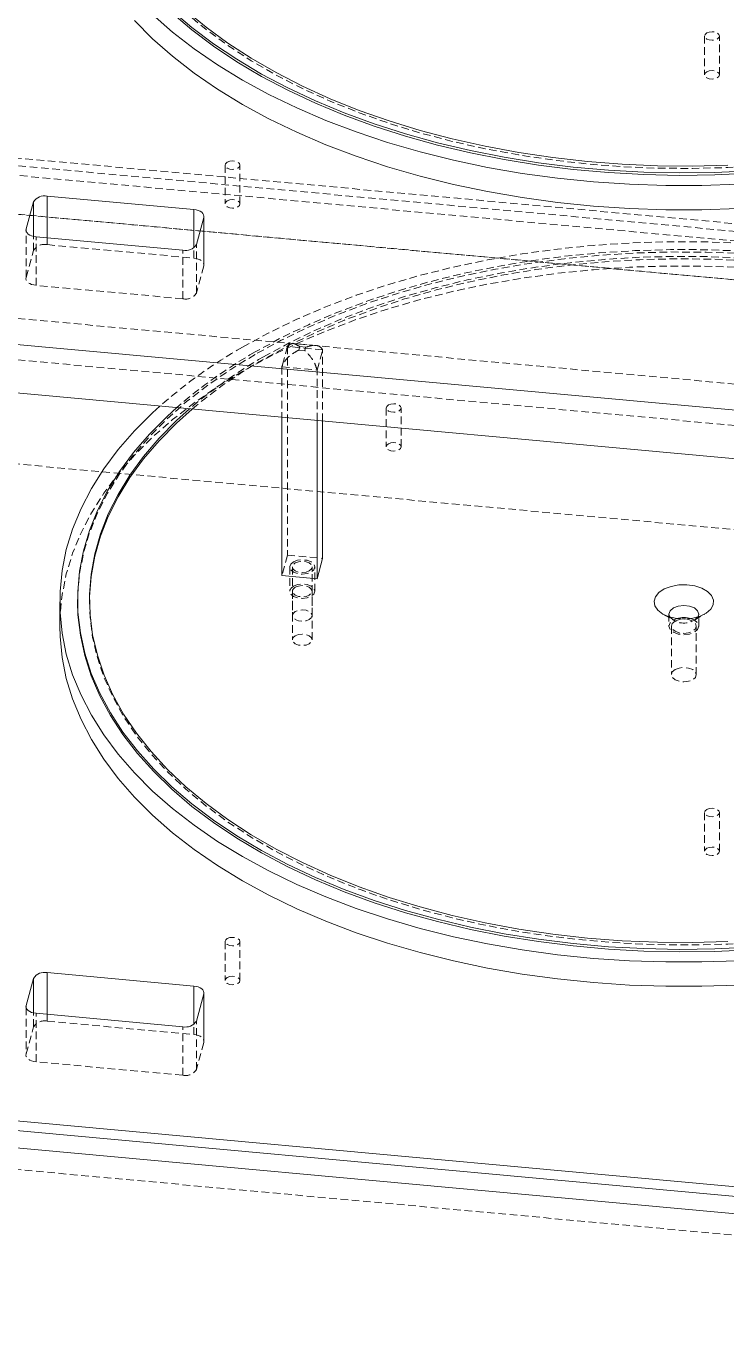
# Model space of a CAD drawing. Header units: millimetres. Extents: x 1529 to 6255, y 1713 to 5797.
# Drawn here: x 5124.8 to 5242.6, y 5058.3 to 5276.9 of the extents above; entities that cross this region are included whole.
import ezdxf

# ---------------------------------------------------------------- set-up
doc = ezdxf.new("R2010")
doc.units = ezdxf.units.MM
doc.linetypes.add('HIDDEN', pattern=[1.905, 1.27, -0.635])

msp = doc.modelspace()

# ---------------------------------------------------------------- linework, layer by layer
at = {"color": 7, "linetype": 'HIDDEN', "lineweight": 0}
for p, q in [((5238.995, 5275.181), (5238.995, 5268.649)), ((5241.495, 5268.649), (5241.495, 5275.181)), ((4968.243, 5265.91), (5538.738, 5213.747)), ((5539.52, 5216.598), (5098.759, 5256.899)), ((5095.099, 5255.944), (5452.461, 5223.269)), ((5158.325, 5253.457), (5158.325, 5246.924)), ((5160.825, 5246.924), (5160.825, 5253.457)), ((5452.461, 5215.104), (5054.521, 5251.489)), ((5401.644, 5219.75), (5105.337, 5246.842)), ((5154.739, 5244.66), (5154.739, 5236.495)), ((5154.763, 5236.676), (5154.763, 5244.841)), ((5124.844, 5234.553), (5124.844, 5242.357)), ((5126.096, 5239.114), (5126.096, 5241.461)), ((5126.507, 5233.232), (5126.507, 5241.397)), ((5128.384, 5241.225), (5128.384, 5240.074)), ((5124.844, 5234.553), (5126.096, 5239.114)), ((5128.384, 5240.074), (5153.076, 5237.816)), ((5151.199, 5230.974), (5151.199, 5239.139)), ((5153.076, 5237.816), (5153.076, 5239.56)), ((5153.487, 5231.934), (5153.487, 5240.099)), ((5154.739, 5236.495), (5153.487, 5231.934)), ((5151.199, 5230.974), (5126.507, 5233.232)), ((5100.644, 5229.737), (5396.951, 5202.645)), ((5401.644, 5195.254), (5105.337, 5222.346)), ((5168.807, 5222.936), (5167.869, 5219.515)), ((5174.733, 5222.395), (5168.807, 5222.936)), ((5168.807, 5222.936), (5168.807, 5187.825)), ((5173.652, 5223.121), (5169.593, 5223.492)), ((5170.885, 5222.918), (5170.729, 5222.348)), ((5171.717, 5222.258), (5170.729, 5222.348)), ((5171.873, 5222.828), (5170.885, 5222.918)), ((5171.873, 5222.828), (5171.717, 5222.258)), ((5173.795, 5218.973), (5174.733, 5222.395)), ((5174.733, 5210.411), (5174.733, 5222.395)), ((5167.869, 5219.515), (5173.795, 5218.973)), ((5167.869, 5219.515), (5167.869, 5211.038)), ((5173.795, 5210.497), (5173.795, 5218.973)), ((5185.443, 5212.594), (5185.443, 5206.061)), ((5187.943, 5206.061), (5187.943, 5212.594)), ((5396.951, 5178.148), (5100.644, 5205.241)), ((5168.807, 5187.825), (5167.869, 5184.404)), ((5168.807, 5187.825), (5174.733, 5187.283)), ((5169.201, 5185.844), (5169.201, 5181.761)), ((5169.651, 5185.844), (5169.651, 5177.678)), ((5172.951, 5177.678), (5172.951, 5185.844)), ((5173.401, 5181.761), (5173.401, 5185.844)), ((5135.501, 5180.382), (5135.501, 5179.974)), ((5169.651, 5181.761), (5169.651, 5173.596)), ((5172.951, 5173.596), (5172.951, 5181.761)), ((5231.965, 5177.933), (5233.733, 5176.912)), ((5233.001, 5177.932), (5233.001, 5175.891)), ((5237.269, 5176.912), (5239.037, 5177.933)), ((5238.001, 5175.891), (5238.001, 5177.932)), ((5233.401, 5175.891), (5233.401, 5167.726)), ((5233.733, 5176.911), (5234.333, 5177.167)), ((5237.601, 5167.726), (5237.601, 5175.891)), ((5238.995, 5144.535), (5238.995, 5138.003)), ((5241.495, 5138.003), (5241.495, 5144.535)), ((5158.325, 5122.81), (5158.325, 5116.278)), ((5160.825, 5116.278), (5160.825, 5122.81)), ((5154.739, 5114.014), (5154.739, 5105.849)), ((5154.763, 5106.029), (5154.763, 5114.195)), ((5124.844, 5111.71), (5124.844, 5103.906)), ((5126.096, 5108.467), (5126.096, 5110.815)), ((5126.507, 5102.585), (5126.507, 5110.75)), ((5128.384, 5110.579), (5128.384, 5109.427)), ((5124.844, 5103.906), (5126.096, 5108.467)), ((5128.384, 5109.427), (5153.076, 5107.17)), ((5151.199, 5100.327), (5151.199, 5108.493)), ((5153.076, 5107.17), (5153.076, 5108.914)), ((5153.487, 5101.287), (5153.487, 5109.453)), ((5154.739, 5105.849), (5153.487, 5101.287)), ((5151.199, 5100.327), (5126.507, 5102.585)), ((5012.694, 5094.58), (5409.441, 5058.304))]:
    msp.add_line(p, q, dxfattribs=at)
at = {"color": 7, "linetype": 'Continuous', "lineweight": 15}
for p, q in [((5153.076, 5245.981), (5128.384, 5248.239)), ((5124.844, 5242.718), (5126.096, 5247.279)), ((5153.487, 5240.099), (5154.739, 5244.66)), ((5151.199, 5239.139), (5126.507, 5241.397)), ((5011.501, 5233.501), (5409.441, 5197.116)), ((5011.501, 5225.336), (5409.441, 5188.951)), ((5167.869, 5211.038), (5167.869, 5184.404)), ((5173.795, 5183.862), (5173.795, 5210.497)), ((5174.733, 5187.283), (5174.733, 5210.411)), ((5173.795, 5183.862), (5174.733, 5187.283)), ((5167.869, 5184.404), (5173.795, 5183.862)), ((5130.501, 5179.974), (5130.501, 5175.891)), ((5133.501, 5180.382), (5133.501, 5179.974)), ((5124.844, 5112.071), (5126.096, 5116.633)), ((5153.076, 5115.335), (5128.384, 5117.593)), ((5153.487, 5109.453), (5154.739, 5114.014)), ((5151.199, 5108.493), (5126.507, 5110.75)), ((5011.501, 5102.855), (5409.441, 5066.47)), ((5013.477, 5101.041), (5407.466, 5065.017)), ((5012.694, 5098.19), (5406.684, 5062.166))]:
    msp.add_line(p, q, dxfattribs=at)
at = {"color": 8, "linetype": 'Continuous', "lineweight": 15}
for p, q in [((5128.384, 5248.239), (5128.384, 5241.225)), ((5126.096, 5241.461), (5126.096, 5247.279)), ((5153.076, 5239.56), (5153.076, 5245.981)), ((5124.844, 5242.357), (5124.844, 5242.718)), ((5126.096, 5110.815), (5126.096, 5116.633)), ((5128.384, 5117.593), (5128.384, 5110.579)), ((5153.076, 5108.914), (5153.076, 5115.335)), ((5124.844, 5112.071), (5124.844, 5111.71))]:
    msp.add_line(p, q, dxfattribs=at)
at = {"color": 7, "linetype": 'HIDDEN', "lineweight": 0, "flags": 128}
for points in [[(5135.501, 5310.824), (5135.599, 5308.055), (5136.038, 5304.643), (5136.826, 5301.252), (5137.961, 5297.893), (5139.438, 5294.58), (5141.253, 5291.323), (5143.399, 5288.134), (5145.868, 5285.023), (5148.652, 5282.003), (5151.741, 5279.083), (5155.125, 5276.274), (5158.791, 5273.586), (5162.726, 5271.027), (5166.916, 5268.608), (5171.348, 5266.336), (5176.005, 5264.22), (5180.871, 5262.267), (5185.929, 5260.484), (5191.161, 5258.876), (5196.549, 5257.451), (5202.073, 5256.212), (5207.715, 5255.164), (5213.455, 5254.312), (5219.272, 5253.657), (5225.146, 5253.202), (5231.056, 5252.948), (5236.983, 5252.898), (5242.903, 5253.05), (5248.798, 5253.404), (5254.646, 5253.959), (5260.427, 5254.714), (5266.12, 5255.664), (5271.706, 5256.808), (5277.165, 5258.141), (5282.477, 5259.658), (5287.624, 5261.354), (5292.588, 5263.223), (5297.352, 5265.258), (5301.898, 5267.453), (5306.211, 5269.8), (5310.276, 5272.29), (5314.078, 5274.914), (5317.604, 5277.664), (5320.842, 5280.53), (5323.78, 5283.501), (5326.408, 5286.568), (5328.716, 5289.719), (5330.698, 5292.944), (5332.344, 5296.23), (5333.651, 5299.568), (5334.613, 5302.944), (5335.226, 5306.347), (5335.49, 5309.765), (5335.5, 5310.824)], [(5239.361, 5275.692), (5239.767, 5275.848), (5240.245, 5275.903), (5240.723, 5275.848), (5241.129, 5275.692), (5241.4, 5275.458), (5241.495, 5275.181), (5241.4, 5274.905), (5241.129, 5274.671), (5240.723, 5274.515), (5240.245, 5274.46), (5239.767, 5274.515), (5239.361, 5274.671), (5239.09, 5274.905), (5238.995, 5275.181), (5239.09, 5275.458), (5239.361, 5275.692)], [(5239.361, 5269.159), (5239.767, 5269.316), (5240.245, 5269.371), (5240.723, 5269.316), (5241.129, 5269.159), (5241.4, 5268.925), (5241.495, 5268.649), (5241.4, 5268.373), (5241.129, 5268.139), (5240.723, 5267.982), (5240.245, 5267.927), (5239.767, 5267.982), (5239.361, 5268.139), (5239.09, 5268.373), (5238.995, 5268.649), (5239.09, 5268.925), (5239.361, 5269.159)], [(5158.691, 5253.967), (5159.096, 5254.123), (5159.575, 5254.178), (5160.053, 5254.123), (5160.458, 5253.967), (5160.729, 5253.733), (5160.825, 5253.457), (5160.729, 5253.18), (5160.458, 5252.946), (5160.053, 5252.79), (5159.575, 5252.735), (5159.096, 5252.79), (5158.691, 5252.946), (5158.42, 5253.18), (5158.325, 5253.457), (5158.42, 5253.733), (5158.691, 5253.967)], [(5158.691, 5247.435), (5159.096, 5247.591), (5159.575, 5247.646), (5160.053, 5247.591), (5160.458, 5247.435), (5160.729, 5247.2), (5160.825, 5246.924), (5160.729, 5246.648), (5160.458, 5246.414), (5160.053, 5246.258), (5159.575, 5246.203), (5159.096, 5246.258), (5158.691, 5246.414), (5158.42, 5246.648), (5158.325, 5246.924), (5158.42, 5247.2), (5158.691, 5247.435)], [(5161.254, 5222.835), (5165.697, 5225.255), (5170.376, 5227.521), (5175.275, 5229.627), (5180.378, 5231.564), (5185.668, 5233.327), (5191.126, 5234.91), (5196.734, 5236.306), (5202.473, 5237.512), (5208.325, 5238.523), (5214.268, 5239.337), (5220.283, 5239.949), (5226.349, 5240.358), (5232.447, 5240.563), (5238.555, 5240.563), (5244.652, 5240.358), (5250.719, 5239.949), (5256.734, 5239.337), (5262.677, 5238.523), (5268.528, 5237.512), (5274.267, 5236.306), (5279.876, 5234.91), (5285.334, 5233.327), (5290.623, 5231.564), (5295.726, 5229.627), (5300.625, 5227.521), (5305.304, 5225.255), (5309.747, 5222.835), (5313.938, 5220.27), (5317.864, 5217.569), (5321.512, 5214.741), (5324.868, 5211.795), (5327.922, 5208.742), (5330.663, 5205.591), (5333.082, 5202.353), (5335.171, 5199.04), (5336.923, 5195.662), (5336.962, 5195.578)], [(5333.916, 5195.856), (5332.916, 5197.836), (5330.974, 5201.107), (5328.703, 5204.306), (5326.11, 5207.422), (5323.205, 5210.445), (5319.997, 5213.365), (5316.499, 5216.171), (5312.721, 5218.853), (5308.677, 5221.403), (5304.38, 5223.811), (5299.846, 5226.07), (5295.091, 5228.171), (5290.13, 5230.108), (5284.98, 5231.873), (5279.66, 5233.461), (5274.188, 5234.865), (5268.583, 5236.082), (5262.863, 5237.107), (5257.049, 5237.936), (5251.161, 5238.567), (5245.219, 5238.997), (5239.243, 5239.226), (5233.255, 5239.251), (5227.274, 5239.073), (5221.322, 5238.694), (5215.418, 5238.113), (5209.584, 5237.333), (5203.839, 5236.356), (5198.203, 5235.187), (5192.695, 5233.829), (5187.336, 5232.287), (5182.142, 5230.566), (5177.132, 5228.671), (5172.324, 5226.611), (5167.733, 5224.39), (5163.376, 5222.019)], [(5153.076, 5237.816), (5153.456, 5237.759), (5153.808, 5237.66), (5154.121, 5237.523), (5154.382, 5237.354), (5154.58, 5237.159), (5154.708, 5236.945), (5154.762, 5236.721), (5154.739, 5236.495)], [(5337.501, 5179.974), (5337.498, 5180.406), (5337.278, 5183.861), (5336.708, 5187.302), (5335.788, 5190.718), (5334.523, 5194.098), (5332.916, 5197.428), (5330.974, 5200.698), (5328.703, 5203.897), (5326.11, 5207.014), (5323.205, 5210.037), (5319.997, 5212.956), (5316.499, 5215.762), (5312.721, 5218.445), (5308.677, 5220.995), (5304.38, 5223.403), (5299.846, 5225.662), (5295.091, 5227.763), (5290.13, 5229.7), (5284.98, 5231.465), (5279.66, 5233.052), (5274.188, 5234.457), (5268.583, 5235.674), (5262.863, 5236.699), (5257.049, 5237.528), (5251.161, 5238.159), (5245.219, 5238.589), (5239.243, 5238.817), (5233.255, 5238.843), (5227.274, 5238.665), (5221.322, 5238.285), (5215.418, 5237.704), (5209.584, 5236.924), (5203.839, 5235.948), (5198.203, 5234.779), (5192.695, 5233.421), (5187.336, 5231.879), (5182.142, 5230.157), (5177.132, 5228.263), (5172.324, 5226.202), (5167.733, 5223.982), (5163.376, 5221.61)], [(5164.79, 5221.202), (5169.103, 5223.549), (5173.65, 5225.744), (5178.413, 5227.779), (5183.377, 5229.648), (5188.524, 5231.344), (5193.837, 5232.861), (5199.295, 5234.194), (5204.881, 5235.338), (5210.574, 5236.288), (5216.355, 5237.043), (5222.203, 5237.598), (5228.098, 5237.952), (5234.019, 5238.104), (5239.945, 5238.054), (5245.855, 5237.8), (5251.729, 5237.345), (5257.546, 5236.69), (5263.286, 5235.838), (5268.928, 5234.79), (5274.453, 5233.551), (5279.84, 5232.126), (5285.072, 5230.518), (5290.13, 5228.735), (5294.996, 5226.782), (5299.653, 5224.666), (5304.085, 5222.394), (5308.276, 5219.975), (5312.211, 5217.416), (5315.877, 5214.728), (5319.26, 5211.919), (5322.349, 5208.999), (5325.133, 5205.979), (5327.603, 5202.868), (5329.748, 5199.679), (5331.563, 5196.422), (5331.745, 5196.055)], [(5331.533, 5196.074), (5329.748, 5199.271), (5327.603, 5202.46), (5325.133, 5205.57), (5322.349, 5208.591), (5319.26, 5211.511), (5315.877, 5214.32), (5312.211, 5217.008), (5308.276, 5219.566), (5304.085, 5221.986), (5299.653, 5224.257), (5294.996, 5226.374), (5290.13, 5228.327), (5285.072, 5230.11), (5279.84, 5231.717), (5274.453, 5233.143), (5268.928, 5234.382), (5263.286, 5235.429), (5257.546, 5236.282), (5251.729, 5236.937), (5245.855, 5237.392), (5239.945, 5237.645), (5234.019, 5237.696), (5228.098, 5237.544), (5222.203, 5237.19), (5216.355, 5236.634), (5210.574, 5235.88), (5204.881, 5234.93), (5199.295, 5233.786), (5193.837, 5232.453), (5188.524, 5230.936), (5183.377, 5229.24), (5178.413, 5227.371), (5173.65, 5225.335), (5169.103, 5223.141), (5164.79, 5220.794)], [(5340.501, 5175.891), (5340.456, 5177.654), (5340.101, 5181.174), (5339.392, 5184.676), (5338.331, 5188.148), (5336.923, 5191.579), (5335.171, 5194.957), (5333.082, 5198.27), (5330.663, 5201.508), (5327.922, 5204.659), (5324.868, 5207.713), (5321.512, 5210.658), (5317.864, 5213.487), (5313.938, 5216.188), (5309.747, 5218.752), (5305.304, 5221.172), (5300.625, 5223.438), (5295.726, 5225.544), (5290.623, 5227.482), (5285.334, 5229.245), (5279.876, 5230.827), (5274.267, 5232.224), (5268.528, 5233.429), (5262.677, 5234.441), (5256.734, 5235.254), (5250.719, 5235.866), (5244.652, 5236.275), (5238.555, 5236.48), (5232.447, 5236.48), (5226.349, 5236.275), (5220.283, 5235.866), (5214.268, 5235.254), (5208.325, 5234.441), (5202.473, 5233.429), (5196.734, 5232.224), (5191.126, 5230.827), (5185.668, 5229.245), (5180.378, 5227.482), (5175.275, 5225.544), (5170.376, 5223.438), (5165.697, 5221.172), (5161.254, 5218.752)], [(5126.507, 5233.232), (5126.128, 5233.289), (5125.775, 5233.387), (5125.462, 5233.524), (5125.202, 5233.693), (5125.003, 5233.889), (5124.875, 5234.102), (5124.821, 5234.327), (5124.844, 5234.553)], [(5163.376, 5221.61), (5159.267, 5219.095), (5155.422, 5216.445), (5151.852, 5213.669), (5148.571, 5210.777), (5145.589, 5207.779), (5142.917, 5204.685), (5140.565, 5201.505), (5138.539, 5198.252), (5136.848, 5194.935), (5135.497, 5191.567), (5134.491, 5188.159), (5133.833, 5184.723), (5133.525, 5181.27), (5133.501, 5179.974)], [(5161.254, 5218.752), (5157.063, 5216.188), (5153.137, 5213.487), (5149.49, 5210.658), (5146.133, 5207.712), (5143.08, 5204.659), (5140.338, 5201.508), (5137.919, 5198.27), (5135.83, 5194.957), (5134.078, 5191.579), (5132.67, 5188.148), (5131.609, 5184.676), (5130.9, 5181.174), (5130.545, 5177.654), (5130.501, 5175.891)], [(5185.809, 5213.104), (5186.214, 5213.26), (5186.693, 5213.315), (5187.171, 5213.26), (5187.577, 5213.104), (5187.847, 5212.87), (5187.943, 5212.594), (5187.847, 5212.317), (5187.577, 5212.083), (5187.171, 5211.927), (5186.693, 5211.872), (5186.214, 5211.927), (5185.809, 5212.083), (5185.538, 5212.317), (5185.443, 5212.594), (5185.538, 5212.87), (5185.809, 5213.104)], [(5185.809, 5206.572), (5186.214, 5206.728), (5186.693, 5206.783), (5187.171, 5206.728), (5187.577, 5206.572), (5187.847, 5206.337), (5187.943, 5206.061), (5187.847, 5205.785), (5187.577, 5205.551), (5187.171, 5205.395), (5186.693, 5205.34), (5186.214, 5205.395), (5185.809, 5205.551), (5185.538, 5205.785), (5185.443, 5206.061), (5185.538, 5206.337), (5185.809, 5206.572)], [(5169.816, 5186.701), (5170.497, 5186.964), (5171.301, 5187.056), (5172.105, 5186.964), (5172.786, 5186.701), (5173.241, 5186.308), (5173.401, 5185.844), (5173.241, 5185.38), (5172.786, 5184.986), (5172.105, 5184.724), (5171.301, 5184.631), (5170.497, 5184.724), (5169.816, 5184.986), (5169.361, 5185.38), (5169.201, 5185.844), (5169.361, 5186.308), (5169.816, 5186.701)], [(5172.468, 5185.17), (5171.932, 5184.964), (5171.301, 5184.891), (5170.67, 5184.964), (5170.134, 5185.17), (5169.777, 5185.479), (5169.651, 5185.844), (5169.777, 5186.208), (5170.134, 5186.517), (5170.67, 5186.724), (5171.301, 5186.796), (5171.932, 5186.724), (5172.468, 5186.517), (5172.825, 5186.208), (5172.951, 5185.844), (5172.825, 5185.479), (5172.468, 5185.17)], [(5169.816, 5182.618), (5170.497, 5182.881), (5171.301, 5182.973), (5172.105, 5182.881), (5172.786, 5182.618), (5173.241, 5182.225), (5173.401, 5181.761), (5173.241, 5181.297), (5172.786, 5180.904), (5172.105, 5180.641), (5171.301, 5180.549), (5170.497, 5180.641), (5169.816, 5180.904), (5169.361, 5181.297), (5169.201, 5181.761), (5169.361, 5182.225), (5169.816, 5182.618)], [(5170.134, 5182.434), (5170.67, 5182.641), (5171.301, 5182.713), (5171.932, 5182.641), (5172.468, 5182.434), (5172.825, 5182.125), (5172.951, 5181.761), (5172.825, 5181.396), (5172.468, 5181.087), (5171.932, 5180.881), (5171.301, 5180.808), (5170.67, 5180.881), (5170.134, 5181.087), (5169.777, 5181.396), (5169.651, 5181.761), (5169.777, 5182.125), (5170.134, 5182.434)], [(5135.501, 5180.178), (5135.599, 5177.408), (5136.038, 5173.996), (5136.826, 5170.605), (5137.961, 5167.247), (5139.438, 5163.934), (5141.253, 5160.676), (5143.399, 5157.487), (5145.868, 5154.377), (5148.652, 5151.357), (5151.741, 5148.437), (5155.125, 5145.628), (5158.791, 5142.939), (5162.726, 5140.381), (5166.916, 5137.961), (5171.348, 5135.69), (5176.005, 5133.574), (5180.871, 5131.62), (5185.929, 5129.837), (5191.161, 5128.23), (5196.549, 5126.804), (5202.073, 5125.566), (5207.715, 5124.518), (5213.455, 5123.665), (5219.272, 5123.01), (5225.146, 5122.555), (5231.056, 5122.302), (5236.983, 5122.251), (5242.903, 5122.403), (5248.798, 5122.758), (5254.646, 5123.313), (5260.427, 5124.067), (5266.12, 5125.018), (5271.706, 5126.161), (5277.165, 5127.494), (5282.477, 5129.011), (5287.624, 5130.707), (5292.588, 5132.576), (5297.352, 5134.612), (5301.898, 5136.807), (5306.211, 5139.153), (5310.276, 5141.643), (5314.078, 5144.268), (5317.604, 5147.018), (5320.842, 5149.883), (5323.78, 5152.855), (5326.408, 5155.922), (5328.716, 5159.073), (5330.698, 5162.297), (5332.344, 5165.584), (5333.651, 5168.921), (5334.613, 5172.297), (5335.226, 5175.7), (5335.49, 5179.118), (5335.5, 5180.178)], [(5172.468, 5177.005), (5172.825, 5177.314), (5172.951, 5177.678), (5172.825, 5178.043), (5172.468, 5178.352), (5171.932, 5178.558), (5171.301, 5178.631), (5170.67, 5178.558), (5170.134, 5178.352), (5169.777, 5178.043), (5169.651, 5177.678), (5169.777, 5177.314), (5170.134, 5177.005), (5170.67, 5176.798), (5171.301, 5176.726), (5171.932, 5176.798), (5172.468, 5177.005)], [(5236.668, 5177.167), (5237.268, 5176.911), (5237.81, 5176.443), (5238.001, 5175.891), (5237.81, 5175.339), (5237.268, 5174.87), (5236.457, 5174.558), (5235.501, 5174.448), (5234.544, 5174.558), (5233.733, 5174.87), (5233.191, 5175.339), (5233.001, 5175.891), (5233.191, 5176.443), (5233.733, 5176.911)], [(5235.787, 5177.092), (5236.304, 5177.011), (5236.986, 5176.748), (5237.441, 5176.355), (5237.601, 5175.891), (5237.441, 5175.427), (5236.986, 5175.034), (5236.304, 5174.771), (5235.501, 5174.679), (5234.697, 5174.771), (5234.016, 5175.034), (5233.561, 5175.427), (5233.401, 5175.891), (5233.561, 5176.355), (5234.016, 5176.748), (5234.016, 5176.748)], [(5234.016, 5176.748), (5234.697, 5177.011), (5235.215, 5177.092)], [(5237.84, 5177.422), (5237.81, 5177.38), (5237.268, 5176.912)], [(5170.134, 5174.269), (5170.67, 5174.476), (5171.301, 5174.548), (5171.932, 5174.476), (5172.468, 5174.269), (5172.825, 5173.96), (5172.951, 5173.596), (5172.825, 5173.231), (5172.468, 5172.922), (5171.932, 5172.716), (5171.301, 5172.643), (5170.67, 5172.716), (5170.134, 5172.922), (5169.777, 5173.231), (5169.651, 5173.596), (5169.777, 5173.96), (5170.134, 5174.269)], [(5234.016, 5168.583), (5234.697, 5168.846), (5235.501, 5168.938), (5236.304, 5168.846), (5236.986, 5168.583), (5237.441, 5168.189), (5237.601, 5167.726), (5237.441, 5167.262), (5236.986, 5166.868), (5236.304, 5166.605), (5235.501, 5166.513), (5234.697, 5166.606), (5234.016, 5166.868), (5233.561, 5167.262), (5233.401, 5167.726), (5233.561, 5168.189), (5234.016, 5168.583)], [(5239.361, 5145.045), (5239.767, 5145.202), (5240.245, 5145.256), (5240.723, 5145.202), (5241.129, 5145.045), (5241.4, 5144.811), (5241.495, 5144.535), (5241.4, 5144.259), (5241.129, 5144.025), (5240.723, 5143.868), (5240.245, 5143.813), (5239.767, 5143.868), (5239.361, 5144.025), (5239.09, 5144.259), (5238.995, 5144.535), (5239.09, 5144.811), (5239.361, 5145.045)], [(5239.361, 5138.513), (5239.767, 5138.669), (5240.245, 5138.724), (5240.723, 5138.669), (5241.129, 5138.513), (5241.4, 5138.279), (5241.495, 5138.003), (5241.4, 5137.726), (5241.129, 5137.492), (5240.723, 5137.336), (5240.245, 5137.281), (5239.767, 5137.336), (5239.361, 5137.492), (5239.09, 5137.726), (5238.995, 5138.003), (5239.09, 5138.279), (5239.361, 5138.513)], [(5158.691, 5123.32), (5159.096, 5123.477), (5159.575, 5123.532), (5160.053, 5123.477), (5160.458, 5123.32), (5160.729, 5123.086), (5160.825, 5122.81), (5160.729, 5122.534), (5160.458, 5122.3), (5160.053, 5122.143), (5159.575, 5122.088), (5159.096, 5122.143), (5158.691, 5122.3), (5158.42, 5122.534), (5158.325, 5122.81), (5158.42, 5123.086), (5158.691, 5123.32)], [(5158.691, 5116.788), (5159.096, 5116.944), (5159.575, 5116.999), (5160.053, 5116.944), (5160.458, 5116.788), (5160.729, 5116.554), (5160.825, 5116.278), (5160.729, 5116.002), (5160.458, 5115.768), (5160.053, 5115.611), (5159.575, 5115.556), (5159.096, 5115.611), (5158.691, 5115.768), (5158.42, 5116.002), (5158.325, 5116.278), (5158.42, 5116.554), (5158.691, 5116.788)], [(5153.076, 5107.17), (5153.456, 5107.112), (5153.808, 5107.014), (5154.121, 5106.877), (5154.382, 5106.708), (5154.58, 5106.513), (5154.708, 5106.299), (5154.762, 5106.074), (5154.739, 5105.849)], [(5126.507, 5102.585), (5126.128, 5102.642), (5125.775, 5102.741), (5125.462, 5102.878), (5125.202, 5103.047), (5125.003, 5103.242), (5124.875, 5103.456), (5124.821, 5103.68), (5124.844, 5103.906)]]:
    msp.add_lwpolyline(points, dxfattribs=at)
at = {"color": 7, "linetype": 'Continuous', "lineweight": 15, "flags": 128}
for points in [[(5244.652, 5250.236), (5238.555, 5250.031), (5232.447, 5250.031), (5226.349, 5250.236), (5220.283, 5250.645), (5214.268, 5251.257), (5208.325, 5252.07), (5202.473, 5253.082), (5196.734, 5254.288), (5191.126, 5255.684), (5185.668, 5257.267), (5180.378, 5259.03), (5175.275, 5260.967), (5170.376, 5263.073), (5165.697, 5265.339), (5161.255, 5267.759), (5157.063, 5270.323), (5153.137, 5273.024), (5149.49, 5275.853), (5146.133, 5278.799)], [(5149.363, 5279.492), (5152.718, 5276.628), (5156.358, 5273.882), (5160.27, 5271.265), (5164.442, 5268.785), (5168.859, 5266.45), (5173.506, 5264.269), (5178.366, 5262.25), (5183.424, 5260.398), (5188.661, 5258.721), (5194.059, 5257.224), (5199.6, 5255.913), (5205.265, 5254.792), (5211.035, 5253.864), (5216.888, 5253.134), (5222.806, 5252.603), (5228.767, 5252.274), (5234.752, 5252.147), (5240.739, 5252.223), (5246.709, 5252.502)], [(5149.363, 5279.083), (5152.718, 5276.219), (5156.358, 5273.474), (5160.27, 5270.857), (5164.442, 5268.377), (5168.859, 5266.042), (5173.506, 5263.861), (5178.366, 5261.841), (5183.424, 5259.99), (5188.661, 5258.313), (5194.059, 5256.816), (5199.6, 5255.505), (5205.265, 5254.383), (5211.035, 5253.456), (5216.888, 5252.725), (5222.806, 5252.195), (5228.767, 5251.865), (5234.752, 5251.738), (5240.739, 5251.814), (5246.709, 5252.093)], [(5242.903, 5253.458), (5236.983, 5253.306), (5231.056, 5253.357), (5225.146, 5253.61), (5219.272, 5254.065), (5213.455, 5254.72), (5207.715, 5255.573), (5202.073, 5256.62), (5196.549, 5257.859), (5191.161, 5259.285), (5185.929, 5260.892), (5180.871, 5262.675), (5176.005, 5264.628), (5171.348, 5266.745), (5166.916, 5269.016), (5162.726, 5271.436), (5158.791, 5273.994), (5155.125, 5276.682), (5151.741, 5279.491)], [(5143.08, 5277.769), (5146.133, 5274.716), (5149.49, 5271.77), (5153.137, 5268.942), (5157.063, 5266.241), (5161.255, 5263.676), (5165.697, 5261.256), (5170.376, 5258.99), (5175.275, 5256.884), (5180.378, 5254.947), (5185.668, 5253.184), (5191.126, 5251.601), (5196.734, 5250.205), (5202.473, 5248.999), (5208.325, 5247.988), (5214.268, 5247.174), (5220.283, 5246.562), (5226.349, 5246.153), (5232.447, 5245.948), (5238.555, 5245.948), (5244.652, 5246.153)], [(5153.076, 5245.981), (5153.456, 5245.924), (5153.808, 5245.826), (5154.121, 5245.689), (5154.382, 5245.52), (5154.58, 5245.324), (5154.708, 5245.111), (5154.762, 5244.886), (5154.739, 5244.66)], [(5126.507, 5241.397), (5126.128, 5241.454), (5125.775, 5241.553), (5125.462, 5241.689), (5125.202, 5241.859), (5125.003, 5242.054), (5124.875, 5242.268), (5124.821, 5242.492), (5124.844, 5242.718)], [(5244.652, 5119.589), (5238.555, 5119.384), (5232.447, 5119.384), (5226.349, 5119.589), (5220.283, 5119.998), (5214.268, 5120.611), (5208.325, 5121.424), (5202.473, 5122.435), (5196.734, 5123.641), (5191.126, 5125.038), (5185.668, 5126.62), (5180.378, 5128.383), (5175.275, 5130.321), (5170.376, 5132.426), (5165.697, 5134.693), (5161.255, 5137.112), (5157.063, 5139.677), (5153.137, 5142.378), (5149.49, 5145.206), (5146.133, 5148.152), (5143.08, 5151.206), (5140.338, 5154.357), (5137.919, 5157.594), (5135.83, 5160.907), (5134.078, 5164.285), (5132.67, 5167.716), (5131.609, 5171.189), (5130.9, 5174.691), (5130.545, 5178.211), (5130.545, 5181.737), (5130.9, 5185.257), (5131.609, 5188.759), (5132.67, 5192.231), (5134.078, 5195.662), (5135.83, 5199.04), (5137.919, 5202.353), (5140.338, 5205.591), (5143.08, 5208.742), (5146.133, 5211.795), (5147.358, 5212.914)], [(5150.186, 5212.655), (5148.571, 5211.185), (5145.589, 5208.187), (5142.917, 5205.093), (5140.565, 5201.914), (5138.539, 5198.66), (5136.848, 5195.343), (5135.497, 5191.975), (5134.491, 5188.567), (5133.833, 5185.131), (5133.525, 5181.678), (5133.569, 5178.221), (5133.965, 5174.772), (5134.71, 5171.341), (5135.803, 5167.942), (5137.239, 5164.586), (5139.015, 5161.284), (5141.122, 5158.048), (5143.556, 5154.889), (5146.306, 5151.818), (5149.363, 5148.845), (5152.718, 5145.981), (5156.358, 5143.236), (5160.27, 5140.619), (5164.442, 5138.138), (5168.859, 5135.804), (5173.506, 5133.623), (5178.366, 5131.603), (5183.424, 5129.751), (5188.661, 5128.074), (5194.059, 5126.578), (5199.6, 5125.266), (5205.265, 5124.145), (5211.035, 5123.218), (5216.888, 5122.487), (5222.806, 5121.956), (5228.767, 5121.627), (5234.752, 5121.5), (5240.739, 5121.576), (5246.709, 5121.855)], [(5152.787, 5212.417), (5150.159, 5210.064), (5147.221, 5207.092), (5144.594, 5204.026), (5142.285, 5200.875), (5140.304, 5197.65), (5138.657, 5194.363), (5137.351, 5191.026), (5136.389, 5187.65), (5135.775, 5184.247), (5135.512, 5180.829), (5135.501, 5180.178)], [(5242.903, 5122.811), (5236.983, 5122.659), (5231.056, 5122.71), (5225.146, 5122.963), (5219.272, 5123.418), (5213.455, 5124.073), (5207.715, 5124.926), (5202.073, 5125.974), (5196.549, 5127.213), (5191.161, 5128.638), (5185.929, 5130.245), (5180.871, 5132.029), (5176.005, 5133.982), (5171.348, 5136.098), (5166.916, 5138.37), (5162.726, 5140.789), (5158.791, 5143.347), (5155.125, 5146.036), (5151.741, 5148.845), (5148.652, 5151.765), (5145.868, 5154.785), (5143.399, 5157.895), (5141.253, 5161.085), (5139.438, 5164.342), (5137.961, 5167.655), (5136.826, 5171.013), (5136.038, 5174.404), (5135.599, 5177.816), (5135.512, 5181.237), (5135.775, 5184.655), (5136.389, 5188.058), (5137.351, 5191.434), (5138.657, 5194.772), (5140.304, 5198.058), (5142.285, 5201.283), (5144.594, 5204.434), (5147.221, 5207.501), (5150.159, 5210.472), (5152.357, 5212.457)], [(5231.965, 5177.933), (5231.142, 5178.559), (5230.643, 5179.29), (5230.504, 5180.072), (5230.735, 5180.847), (5231.32, 5181.557), (5232.215, 5182.149), (5233.353, 5182.58), (5234.651, 5182.818), (5236.012, 5182.845), (5237.335, 5182.659), (5238.522, 5182.274), (5239.485, 5181.718), (5240.152, 5181.033), (5240.475, 5180.269), (5240.428, 5179.483), (5240.016, 5178.734), (5239.269, 5178.077), (5238.243, 5177.56), (5237.013, 5177.222), (5235.671, 5177.089), (5234.317, 5177.169), (5233.05, 5177.458), (5231.965, 5177.933)], [(5133.501, 5179.974), (5133.569, 5177.813), (5133.965, 5174.363), (5134.71, 5170.933), (5135.803, 5167.534), (5137.239, 5164.178), (5139.015, 5160.876), (5141.122, 5157.64), (5143.556, 5154.481), (5146.306, 5151.41), (5149.363, 5148.437), (5152.718, 5145.573), (5156.358, 5142.828), (5160.27, 5140.21), (5164.442, 5137.73), (5168.859, 5135.395), (5173.506, 5133.215), (5178.366, 5131.195), (5183.424, 5129.343), (5188.661, 5127.666), (5194.059, 5126.169), (5199.6, 5124.858), (5205.265, 5123.737), (5211.035, 5122.809), (5216.888, 5122.079), (5222.806, 5121.548), (5228.767, 5121.219), (5234.752, 5121.092), (5240.739, 5121.168), (5246.709, 5121.447)], [(5233.162, 5177.422), (5233.001, 5177.932), (5233.191, 5178.485), (5233.733, 5178.953), (5234.544, 5179.266), (5235.501, 5179.375), (5236.457, 5179.266), (5237.268, 5178.953), (5237.81, 5178.485), (5238.001, 5177.932), (5237.84, 5177.422)], [(5130.501, 5175.891), (5130.545, 5174.128), (5130.9, 5170.608), (5131.609, 5167.106), (5132.67, 5163.633), (5134.078, 5160.203), (5135.83, 5156.825), (5137.919, 5153.511), (5140.338, 5150.274), (5143.08, 5147.123), (5146.133, 5144.069), (5149.49, 5141.123), (5153.137, 5138.295), (5157.063, 5135.594), (5161.255, 5133.03), (5165.697, 5130.61), (5170.376, 5128.343), (5175.275, 5126.238), (5180.378, 5124.3), (5185.668, 5122.537), (5191.126, 5120.955), (5196.734, 5119.558), (5202.473, 5118.352), (5208.325, 5117.341), (5214.268, 5116.528), (5220.283, 5115.916), (5226.349, 5115.506), (5232.447, 5115.301), (5238.555, 5115.301), (5244.652, 5115.506)], [(5235.215, 5177.092), (5235.501, 5177.103), (5235.787, 5177.092)], [(5153.076, 5115.335), (5153.456, 5115.278), (5153.808, 5115.179), (5154.121, 5115.042), (5154.382, 5114.873), (5154.58, 5114.678), (5154.708, 5114.464), (5154.762, 5114.24), (5154.739, 5114.014)], [(5126.507, 5110.75), (5126.128, 5110.808), (5125.775, 5110.906), (5125.462, 5111.043), (5125.202, 5111.212), (5125.003, 5111.407), (5124.875, 5111.621), (5124.821, 5111.845), (5124.844, 5112.071)]]:
    msp.add_lwpolyline(points, dxfattribs=at)
at = {"color": 7, "linetype": 'Continuous', "lineweight": 15}
for centre, radius, start, end in [((5127.909, 5246.164), 2.129, 77.10628, 148.403), ((5151.674, 5241.214), 2.129, 257.10628, 328.403), ((5235.501, 5173.244), 4.093, 73.42368, 106.57752), ((5127.909, 5115.517), 2.129, 77.10628, 148.403), ((5151.674, 5110.568), 2.129, 257.10628, 328.403)]:
    msp.add_arc(centre, radius, start, end, dxfattribs=at)
at = {"color": 7, "linetype": 'HIDDEN', "lineweight": 0}
for centre, radius, start, end in [((5127.909, 5237.999), 2.129, 77.10628, 148.403), ((5151.674, 5233.049), 2.129, 257.10628, 328.403), ((5202.456, 5150.432), 83.305, 119.64243, 131.40669), ((5203.502, 5151.523), 81.115, 119.64854, 131.09311), ((5204.324, 5151.787), 79.884, 119.66255, 130.58182), ((5204.505, 5151.1), 80.216, 119.67634, 130.14546), ((5235.522, 5179.632), 3.233, 223.11927, 302.70329), ((5127.909, 5107.352), 2.129, 77.10628, 148.403), ((5151.674, 5102.402), 2.129, 257.10628, 328.403)]:
    msp.add_arc(centre, radius, start, end, dxfattribs=at)
for points, knots in [([(5170.729, 5222.348), (5170.392, 5222.155), (5169.743, 5221.784), (5168.87, 5221.141), (5168.243, 5220.328), (5167.996, 5219.791), (5167.869, 5219.515)], [0, 0, 0, 0, 0.2962576, 0.5718005, 0.7796932, 1, 1, 1, 1]), ([(5170.885, 5222.918), (5170.641, 5223.061), (5170.169, 5223.337), (5169.535, 5223.563), (5169.079, 5223.376), (5168.9, 5223.086), (5168.807, 5222.936)], [0, 0, 0, 0, 0.2962555, 0.5718004, 0.7796932, 1, 1, 1, 1]), ([(5173.795, 5218.973), (5173.677, 5219.351), (5173.447, 5220.088), (5172.699, 5221.292), (5172.097, 5221.884), (5171.717, 5222.258)], [0, 0, 0, 0, 0.2779311, 0.543231, 1, 1, 1, 1]), ([(5174.733, 5222.395), (5174.571, 5222.611), (5174.255, 5223.033), (5173.225, 5223.21), (5172.397, 5222.976), (5171.873, 5222.828)], [0, 0, 0, 0, 0.2779259, 0.543222, 1, 1, 1, 1])]:
    msp.add_open_spline(points, degree=3, knots=knots, dxfattribs=at)

doc.saveas('drawing.dxf')
